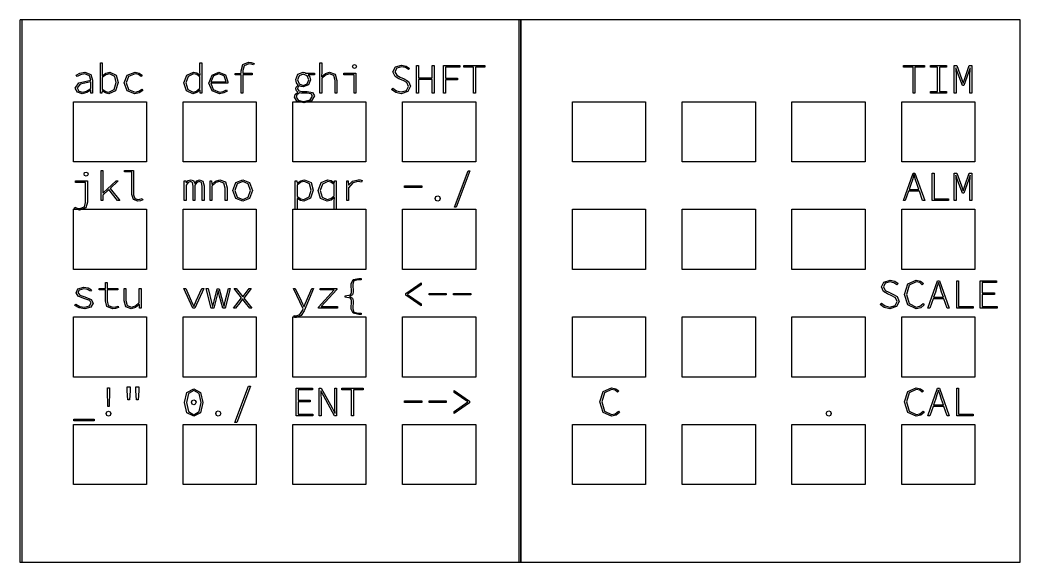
# Model space of a CAD drawing. Extents: x 0 to 58.2, y 0.1 to 16.7.
# Drawn here: x 0 to 30.64, y 0.06 to 16.67 of the extents above; entities that cross this region are included whole.
import ezdxf

# ---------------------------------------------------------------- set-up
doc = ezdxf.new("R2010")
doc.units = 0
doc.layers.add('keypadholes', color=7, linetype='CONTINUOUS')
doc.layers.add('keypadtext', color=7, linetype='CONTINUOUS')

msp = doc.modelspace()

# ---------------------------------------------------------------- linework, layer by layer
at = {"layer": 'keypadholes', "color": 7}
for p, q in [((15.345833, 16.668747), (0.052567, 16.668747)), ((0.052567, 16.668747), (0.052567, 0.057095)), ((15.345833, 0.057095), (15.345833, 16.668747)), ((30.6391, 16.668747), (15.345833, 16.668747)), ((15.345833, 16.668747), (15.345833, 0.057095)), ((30.6391, 0.057095), (30.6391, 16.668747)), ((1.634629, 12.318077), (1.634629, 14.163816)), ((1.634629, 14.163816), (3.875883, 14.163816)), ((3.875883, 14.163816), (3.875883, 12.318077)), ((4.996511, 12.318077), (4.996511, 14.163816)), ((4.996511, 14.163816), (7.237765, 14.163816)), ((7.237765, 14.163816), (7.237765, 12.318077)), ((8.358393, 12.318077), (8.358393, 14.163816)), ((8.358393, 14.163816), (10.599647, 14.163816)), ((10.599647, 14.163816), (10.599647, 12.318077)), ((11.720274, 12.318077), (11.720274, 14.163816)), ((11.720274, 14.163816), (13.961529, 14.163816)), ((13.961529, 14.163816), (13.961529, 12.318077)), ((16.927895, 12.318077), (16.927895, 14.163816)), ((16.927895, 14.163816), (19.16915, 14.163816)), ((19.16915, 14.163816), (19.16915, 12.318077)), ((20.289777, 12.318077), (20.289777, 14.163816)), ((20.289777, 14.163816), (22.531032, 14.163816)), ((22.531032, 14.163816), (22.531032, 12.318077)), ((23.651659, 12.318077), (23.651659, 14.163816)), ((23.651659, 14.163816), (25.892914, 14.163816)), ((25.892914, 14.163816), (25.892914, 12.318077)), ((27.013541, 12.318077), (27.013541, 14.163816)), ((27.013541, 14.163816), (29.254796, 14.163816)), ((29.254796, 14.163816), (29.254796, 12.318077)), ((3.875883, 12.318077), (1.634629, 12.318077)), ((7.237765, 12.318077), (4.996511, 12.318077)), ((10.599647, 12.318077), (8.358393, 12.318077)), ((13.961529, 12.318077), (11.720274, 12.318077)), ((19.16915, 12.318077), (16.927895, 12.318077)), ((22.531032, 12.318077), (20.289777, 12.318077)), ((25.892914, 12.318077), (23.651659, 12.318077)), ((29.254796, 12.318077), (27.013541, 12.318077)), ((1.634629, 9.022114), (1.634629, 10.867854)), ((1.634629, 10.867854), (3.875883, 10.867854)), ((3.875883, 10.867854), (3.875883, 9.022114)), ((4.996511, 9.022114), (4.996511, 10.867854)), ((4.996511, 10.867854), (7.237765, 10.867854)), ((7.237765, 10.867854), (7.237765, 9.022114)), ((8.358393, 9.022114), (8.358393, 10.867854)), ((8.358393, 10.867854), (10.599647, 10.867854)), ((10.599647, 10.867854), (10.599647, 9.022114)), ((11.720274, 9.022114), (11.720274, 10.867854)), ((11.720274, 10.867854), (13.961529, 10.867854)), ((13.961529, 10.867854), (13.961529, 9.022114)), ((16.927895, 9.022114), (16.927895, 10.867854)), ((16.927895, 10.867854), (19.16915, 10.867854)), ((19.16915, 10.867854), (19.16915, 9.022114)), ((20.289777, 9.022114), (20.289777, 10.867854)), ((20.289777, 10.867854), (22.531032, 10.867854)), ((22.531032, 10.867854), (22.531032, 9.022114)), ((23.651659, 9.022114), (23.651659, 10.867854)), ((23.651659, 10.867854), (25.892914, 10.867854)), ((25.892914, 10.867854), (25.892914, 9.022114)), ((27.013541, 9.022114), (27.013541, 10.867854)), ((27.013541, 10.867854), (29.254796, 10.867854)), ((29.254796, 10.867854), (29.254796, 9.022114)), ((3.875883, 9.022114), (1.634629, 9.022114)), ((7.237765, 9.022114), (4.996511, 9.022114)), ((10.599647, 9.022114), (8.358393, 9.022114)), ((13.961529, 9.022114), (11.720274, 9.022114)), ((19.16915, 9.022114), (16.927895, 9.022114)), ((22.531032, 9.022114), (20.289777, 9.022114)), ((25.892914, 9.022114), (23.651659, 9.022114)), ((29.254796, 9.022114), (27.013541, 9.022114)), ((1.634629, 5.726154), (1.634629, 7.571894)), ((1.634629, 7.571894), (3.875883, 7.571894)), ((3.875883, 7.571894), (3.875883, 5.726154)), ((4.996511, 5.726154), (4.996511, 7.571894)), ((4.996511, 7.571894), (7.237765, 7.571894)), ((7.237765, 7.571894), (7.237765, 5.726154)), ((8.358393, 5.726154), (8.358393, 7.571894)), ((8.358393, 7.571894), (10.599647, 7.571894)), ((10.599647, 7.571894), (10.599647, 5.726154)), ((11.720274, 5.726154), (11.720274, 7.571894)), ((11.720274, 7.571894), (13.961529, 7.571894)), ((13.961529, 7.571894), (13.961529, 5.726154)), ((16.927895, 5.726154), (16.927895, 7.571894)), ((16.927895, 7.571894), (19.16915, 7.571894)), ((19.16915, 7.571894), (19.16915, 5.726154)), ((20.289777, 5.726154), (20.289777, 7.571894)), ((20.289777, 7.571894), (22.531032, 7.571894)), ((22.531032, 7.571894), (22.531032, 5.726154)), ((23.651659, 5.726154), (23.651659, 7.571894)), ((23.651659, 7.571894), (25.892914, 7.571894)), ((25.892914, 7.571894), (25.892914, 5.726154)), ((27.013541, 5.726154), (27.013541, 7.571894)), ((27.013541, 7.571894), (29.254796, 7.571894)), ((29.254796, 7.571894), (29.254796, 5.726154)), ((3.875883, 5.726154), (1.634629, 5.726154)), ((7.237765, 5.726154), (4.996511, 5.726154)), ((10.599647, 5.726154), (8.358393, 5.726154)), ((13.961529, 5.726154), (11.720274, 5.726154)), ((19.16915, 5.726154), (16.927895, 5.726154)), ((22.531032, 5.726154), (20.289777, 5.726154)), ((25.892914, 5.726154), (23.651659, 5.726154)), ((29.254796, 5.726154), (27.013541, 5.726154)), ((1.634629, 2.430191), (1.634629, 4.275931)), ((1.634629, 4.275931), (3.875883, 4.275931)), ((3.875883, 4.275931), (3.875883, 2.430191)), ((4.996511, 2.430191), (4.996511, 4.275931)), ((4.996511, 4.275931), (7.237765, 4.275931)), ((7.237765, 4.275931), (7.237765, 2.430191)), ((8.358393, 2.430191), (8.358393, 4.275931)), ((8.358393, 4.275931), (10.599647, 4.275931)), ((10.599647, 4.275931), (10.599647, 2.430191)), ((11.720274, 2.430191), (11.720274, 4.275931)), ((11.720274, 4.275931), (13.961529, 4.275931)), ((13.961529, 4.275931), (13.961529, 2.430191)), ((16.927895, 2.430191), (16.927895, 4.275931)), ((16.927895, 4.275931), (19.16915, 4.275931)), ((19.16915, 4.275931), (19.16915, 2.430191)), ((20.289777, 2.430191), (20.289777, 4.275931)), ((20.289777, 4.275931), (22.531032, 4.275931)), ((22.531032, 4.275931), (22.531032, 2.430191)), ((23.651659, 2.430191), (23.651659, 4.275931)), ((23.651659, 4.275931), (25.892914, 4.275931)), ((25.892914, 4.275931), (25.892914, 2.430191)), ((27.013541, 2.430191), (27.013541, 4.275931)), ((27.013541, 4.275931), (29.254796, 4.275931)), ((29.254796, 4.275931), (29.254796, 2.430191)), ((3.875883, 2.430191), (1.634629, 2.430191)), ((7.237765, 2.430191), (4.996511, 2.430191)), ((10.599647, 2.430191), (8.358393, 2.430191)), ((13.961529, 2.430191), (11.720274, 2.430191)), ((19.16915, 2.430191), (16.927895, 2.430191)), ((22.531032, 2.430191), (20.289777, 2.430191)), ((25.892914, 2.430191), (23.651659, 2.430191)), ((29.254796, 2.430191), (27.013541, 2.430191)), ((0.052567, 0.057095), (15.345833, 0.057095)), ((15.345833, 0.057095), (30.6391, 0.057095))]:
    msp.add_line(p, q, dxfattribs=at)
at = {"layer": 'keypadtext', "color": 7}
for p, q in [((15.293267, 16.668747), (0, 16.668747)), ((0, 16.668747), (0, 0.057095)), ((15.293267, 0.057095), (15.293267, 16.668747)), ((30.6391, 16.668747), (15.345833, 16.668747)), ((15.345833, 16.668747), (15.345833, 0.057095)), ((30.6391, 0.057095), (30.6391, 16.668747)), ((2.461607, 14.427493), (2.461607, 15.355636)), ((2.461607, 15.355636), (2.519352, 15.355636)), ((2.519352, 15.355636), (2.519352, 15.09275)), ((5.514567, 15.105142), (5.514567, 15.355636)), ((5.514567, 15.355636), (5.572313, 15.355636)), ((5.572313, 15.355636), (5.572313, 14.427493)), ((6.830237, 15.304535), (7.002813, 15.372511)), ((7.006505, 15.323731), (6.868312, 15.266566)), ((7.002813, 15.372511), (7.086425, 15.364891)), ((7.08218, 15.316902), (7.006505, 15.323732)), ((7.086425, 15.364891), (7.175785, 15.335333)), ((7.175785, 15.335333), (7.157855, 15.289716)), ((9.185373, 14.427493), (9.185373, 15.355636)), ((9.185373, 15.355636), (9.243118, 15.355636)), ((9.243118, 15.355636), (9.243118, 15.09275)), ((1.723409, 14.976995), (1.833396, 15.036033)), ((1.833396, 15.036033), (1.988665, 15.068755)), ((1.982337, 15.018657), (1.850237, 14.989942)), ((2.126273, 14.958169), (1.982337, 15.018657)), ((1.988665, 15.068755), (2.167341, 14.998802)), ((2.519352, 15.09275), (2.515397, 14.959593)), ((2.515397, 14.959593), (2.62723, 15.038696)), ((2.62723, 15.038696), (2.748754, 15.068755)), ((2.739789, 15.018657), (2.634315, 14.990496)), ((2.901502, 14.941689), (2.739789, 15.018657)), ((2.748754, 15.068755), (2.944877, 14.981979)), ((3.288263, 14.982533), (3.525441, 15.068755)), ((3.526759, 15.018657), (3.326839, 14.940766)), ((3.525441, 15.068755), (3.655592, 15.040014)), ((3.62896, 14.995427), (3.526759, 15.018657)), ((3.655592, 15.040014), (3.747193, 14.974095)), ((5.111221, 14.979659), (5.313382, 15.068755)), ((5.317073, 15.018657), (5.151959, 14.937892)), ((5.313382, 15.068755), (5.421173, 15.045684)), ((5.414027, 14.997141), (5.317073, 15.018657)), ((5.421173, 15.045684), (5.518522, 14.980687)), ((5.518522, 14.980687), (5.514568, 15.105142)), ((5.88274, 14.980397), (6.095342, 15.068755)), ((6.096397, 15.019975), (5.932654, 14.955032)), ((6.095342, 15.068755), (6.296001, 14.991287)), ((6.255605, 14.958512), (6.096397, 15.019975)), ((6.587522, 15.029731), (6.77315, 15.035005)), ((6.587522, 14.986225), (6.587522, 15.029731)), ((6.77315, 15.11358), (6.830237, 15.304535)), ((6.77315, 15.035005), (6.77315, 15.11358)), ((6.868312, 15.266566), (6.827204, 15.118854)), ((6.827204, 15.118854), (6.827204, 15.035005)), ((6.827204, 15.035005), (7.11303, 15.035005)), ((7.157855, 15.289716), (7.08218, 15.316902)), ((7.11303, 15.035005), (7.11303, 14.986225)), ((8.515897, 15.004972), (8.6779, 15.068755)), ((8.6779, 15.068755), (8.723437, 15.06256)), ((8.723437, 15.062559), (8.762277, 15.035005)), ((8.762277, 15.035005), (9.018835, 15.035005)), ((9.018835, 15.035005), (9.018835, 14.987542)), ((9.243118, 15.09275), (9.239163, 14.929798)), ((9.239163, 14.929798), (9.355366, 15.029626)), ((9.355366, 15.029626), (9.487811, 15.068755)), ((9.478846, 15.017338), (9.361483, 14.982586)), ((9.611001, 14.965974), (9.478846, 15.017338)), ((9.487811, 15.068755), (9.654929, 15.006818)), ((9.9262, 14.986225), (9.9262, 15.035005)), ((9.9262, 15.035005), (10.291656, 15.035005)), ((10.189086, 15.243309), (10.2067, 15.288108)), ((10.2067, 15.198642), (10.189086, 15.243309)), ((10.2067, 15.288108), (10.249204, 15.30501)), ((10.249204, 15.181872), (10.2067, 15.198642)), ((10.249204, 15.30501), (10.292342, 15.288108)), ((10.292342, 15.198642), (10.249204, 15.181872)), ((10.291656, 15.035005), (10.291656, 14.427493)), ((10.292342, 15.288108), (10.309586, 15.243309)), ((10.309586, 15.243309), (10.292342, 15.198642)), ((11.42821, 15.07983), (11.501749, 15.229757)), ((11.49057, 14.939395), (11.42821, 15.07983)), ((11.541855, 15.192973), (11.487273, 15.082466)), ((11.487273, 15.082466), (11.541775, 14.97486)), ((11.501749, 15.229757), (11.685822, 15.288134)), ((11.685822, 15.234081), (11.541855, 15.192973)), ((11.685822, 15.288134), (11.829922, 15.258049)), ((11.806929, 15.210218), (11.685822, 15.234081)), ((11.899928, 15.146804), (11.806929, 15.210218)), ((11.829922, 15.258049), (11.93447, 15.186619)), ((11.93447, 15.186619), (11.899928, 15.146804)), ((12.151133, 14.427493), (12.151133, 15.271259)), ((12.151133, 15.271259), (12.210196, 15.271259)), ((12.210196, 15.271259), (12.210196, 14.900529)), ((12.633135, 14.900529), (12.633135, 15.271259)), ((12.633135, 15.271259), (12.692198, 15.271259)), ((12.692198, 15.271259), (12.692198, 14.427493)), ((12.980555, 14.427493), (12.980555, 15.271259)), ((12.980555, 15.271259), (13.473895, 15.271259)), ((13.473895, 15.219842), (13.038037, 15.219842)), ((13.038037, 15.219842), (13.038037, 14.883654)), ((13.473895, 15.271259), (13.473895, 15.219842)), ((13.600882, 15.219842), (13.600882, 15.271259)), ((13.600882, 15.271259), (14.246891, 15.271259)), ((13.894354, 15.219842), (13.600882, 15.219842)), ((13.894354, 14.427493), (13.894354, 15.219842)), ((14.246891, 15.219842), (13.953418, 15.219842)), ((13.953418, 15.219842), (13.953418, 14.427493)), ((14.246891, 15.271259), (14.246891, 15.219842)), ((27.068939, 15.219842), (27.068939, 15.271259)), ((27.068939, 15.271259), (27.714949, 15.271259)), ((27.362412, 15.219842), (27.068939, 15.219842)), ((27.362412, 14.427493), (27.362412, 15.219842)), ((27.714949, 15.219842), (27.421476, 15.219842)), ((27.421476, 15.219842), (27.421476, 14.427493)), ((27.714949, 15.271259), (27.714949, 15.219842)), ((27.895725, 15.219842), (27.895725, 15.271259)), ((27.895725, 15.271259), (28.390383, 15.271259)), ((28.113522, 15.219842), (27.895725, 15.219842)), ((28.113522, 14.478646), (28.113522, 15.219842)), ((28.390383, 15.219842), (28.172586, 15.219842)), ((28.172586, 15.219842), (28.172586, 14.478646)), ((28.390383, 15.271259), (28.390383, 15.219842)), ((28.626269, 14.427493), (28.626269, 15.271259)), ((28.626269, 15.271259), (28.701944, 15.271259)), ((28.675049, 15.206922), (28.672412, 15.206922)), ((28.672412, 15.206922), (28.67724, 15.112394)), ((28.726202, 15.05689), (28.675049, 15.206922)), ((28.677237, 15.112394), (28.680056, 15.018657)), ((28.680059, 15.018657), (28.680059, 14.427493)), ((28.701944, 15.271259), (28.842747, 14.879963)), ((28.873598, 14.660583), (28.726202, 15.05689)), ((29.060808, 15.05689), (28.914731, 14.660583)), ((28.946636, 14.879963), (29.086385, 15.271259)), ((29.109588, 15.206922), (29.060808, 15.05689)), ((29.086385, 15.271259), (29.16206, 15.271259)), ((29.106952, 15.018657), (29.109143, 15.112394)), ((29.106952, 14.427493), (29.106952, 15.018657)), ((29.109141, 15.112394), (29.113278, 15.206922)), ((29.11328, 15.206922), (29.10959, 15.206922)), ((29.16206, 15.271259), (29.16206, 14.427493)), ((1.693877, 14.582271), (1.804753, 14.742244)), ((1.748985, 14.933753), (1.723409, 14.976995)), ((1.850237, 14.989942), (1.748985, 14.933753)), ((1.841338, 14.706964), (1.75162, 14.584908)), ((1.804753, 14.742244), (2.165595, 14.820371)), ((2.165595, 14.775019), (1.841338, 14.706964)), ((2.165595, 14.820371), (2.126273, 14.958169)), ((2.165595, 14.573306), (2.165595, 14.775019)), ((2.167341, 14.998802), (2.222022, 14.828018)), ((2.222022, 14.828018), (2.222022, 14.427493)), ((2.634315, 14.990496), (2.519352, 14.903429)), ((2.519352, 14.903429), (2.519352, 14.55353)), ((2.885444, 14.540663), (2.949939, 14.748651)), ((2.949939, 14.748651), (2.901502, 14.941689)), ((3.010321, 14.748651), (2.924073, 14.499529)), ((2.944877, 14.981979), (3.010321, 14.748651)), ((3.189516, 14.738104), (3.288263, 14.982533)), ((3.284572, 14.496233), (3.189516, 14.738104)), ((3.326839, 14.940766), (3.249898, 14.738104)), ((3.249898, 14.738104), (3.325679, 14.537367)), ((3.71397, 14.934807), (3.62896, 14.995427)), ((3.747193, 14.974095), (3.71397, 14.934807)), ((5.023601, 14.738104), (5.111221, 14.979659)), ((5.098907, 14.494862), (5.023601, 14.738104)), ((5.151959, 14.937892), (5.083983, 14.738104)), ((5.083983, 14.738104), (5.142124, 14.536892)), ((5.514567, 14.925578), (5.414027, 14.997141)), ((5.514567, 14.575679), (5.514567, 14.925578)), ((5.787631, 14.737577), (5.88274, 14.980397)), ((5.883451, 14.497156), (5.787631, 14.737577)), ((5.932654, 14.955032), (5.846431, 14.777392)), ((5.846431, 14.777392), (6.315776, 14.777392)), ((6.368248, 14.731248), (5.846431, 14.731248)), ((5.846431, 14.731248), (5.92266, 14.535864)), ((6.315776, 14.777392), (6.255605, 14.958512)), ((6.296001, 14.991287), (6.370885, 14.777392)), ((6.370542, 14.754215), (6.368248, 14.731248)), ((6.370885, 14.777392), (6.370543, 14.754215)), ((6.77315, 14.986225), (6.587522, 14.986225)), ((6.77315, 14.427493), (6.77315, 14.986225)), ((7.11303, 14.986225), (6.827204, 14.986225)), ((6.827204, 14.986225), (6.827204, 14.427493)), ((8.448238, 14.841729), (8.515897, 15.004972)), ((8.469939, 14.742059), (8.448238, 14.841729)), ((8.52154, 14.675613), (8.469939, 14.742059)), ((8.556346, 14.955506), (8.505983, 14.832501)), ((8.505983, 14.832501), (8.556346, 14.71055)), ((8.6779, 15.004154), (8.556346, 14.955506)), ((8.556346, 14.71055), (8.6779, 14.663747)), ((8.798717, 14.955506), (8.6779, 15.004154)), ((8.6779, 14.663747), (8.798717, 14.71055)), ((8.849554, 14.832501), (8.798717, 14.955506)), ((8.798717, 14.71055), (8.849554, 14.832501)), ((9.018835, 14.987542), (8.831624, 14.987542)), ((8.831624, 14.987542), (8.882567, 14.920331)), ((8.904662, 14.831182), (8.838348, 14.67825)), ((8.882567, 14.920331), (8.904662, 14.831182)), ((9.361483, 14.982586), (9.243118, 14.876271)), ((9.243118, 14.876271), (9.243118, 14.427493)), ((9.651818, 14.809824), (9.611001, 14.965974)), ((9.651818, 14.427493), (9.651818, 14.809824)), ((9.654929, 15.006818), (9.709563, 14.817735)), ((9.709563, 14.817735), (9.709563, 14.427493)), ((10.235229, 14.986225), (9.9262, 14.986225)), ((10.235229, 14.427493), (10.235229, 14.986225)), ((11.611465, 14.869152), (11.49057, 14.939395)), ((11.541775, 14.97486), (11.646271, 14.919251)), ((11.739612, 14.811407), (11.611465, 14.869152)), ((11.646271, 14.919251), (11.773099, 14.862824)), ((11.856131, 14.748177), (11.739612, 14.811407)), ((11.773099, 14.862824), (11.90652, 14.783088)), ((11.905201, 14.633952), (11.856131, 14.748177)), ((11.90652, 14.783088), (11.964002, 14.637907)), ((12.210196, 14.900529), (12.633135, 14.900529)), ((12.633135, 14.849376), (12.210196, 14.849376)), ((12.210196, 14.849376), (12.210196, 14.427493)), ((12.633135, 14.427493), (12.633135, 14.849376)), ((13.038037, 14.883654), (13.404812, 14.883654)), ((13.404812, 14.832501), (13.038037, 14.832501)), ((13.038037, 14.832501), (13.038037, 14.427493)), ((13.404812, 14.883654), (13.404812, 14.832501)), ((28.842747, 14.879963), (28.892846, 14.731248)), ((28.892846, 14.731248), (28.897855, 14.731248)), ((28.897856, 14.731248), (28.946636, 14.879963)), ((1.759598, 14.451751), (1.693877, 14.582271)), ((1.75162, 14.584908), (1.803567, 14.488112)), ((1.90798, 14.410618), (1.759598, 14.451751)), ((1.803567, 14.488112), (1.918002, 14.459134)), ((2.043908, 14.443419), (1.90798, 14.410618)), ((1.918002, 14.459134), (2.038434, 14.488139)), ((2.038434, 14.488139), (2.165595, 14.573306)), ((2.165595, 14.519516), (2.043908, 14.443419)), ((2.167968, 14.519516), (2.165595, 14.519516)), ((2.17456, 14.427493), (2.167968, 14.519516)), ((2.222022, 14.427493), (2.17456, 14.427493)), ((2.509069, 14.427493), (2.461607, 14.427493)), ((2.515397, 14.495785), (2.509069, 14.427493)), ((2.518036, 14.495785), (2.515397, 14.495785)), ((2.620667, 14.433715), (2.518036, 14.495785)), ((2.519352, 14.55353), (2.628216, 14.481863)), ((2.724495, 14.410618), (2.620667, 14.433715)), ((2.628216, 14.481863), (2.721859, 14.460453)), ((2.721859, 14.460453), (2.885444, 14.540663)), ((2.924073, 14.499529), (2.724495, 14.410618)), ((3.522804, 14.410618), (3.284572, 14.496233)), ((3.325679, 14.537367), (3.525441, 14.460453)), ((3.655196, 14.437908), (3.522804, 14.410618)), ((3.525441, 14.460453), (3.639903, 14.486002)), ((3.639903, 14.486002), (3.733218, 14.550894)), ((3.762486, 14.510287), (3.655196, 14.437908)), ((3.733218, 14.550894), (3.762486, 14.510287)), ((5.295452, 14.410618), (5.098907, 14.494862)), ((5.142124, 14.536892), (5.303098, 14.460453)), ((5.41706, 14.44276), (5.295452, 14.410618)), ((5.303098, 14.460453), (5.410204, 14.490564)), ((5.410204, 14.490564), (5.514567, 14.575679)), ((5.514567, 14.518197), (5.41706, 14.44276)), ((5.517204, 14.518197), (5.514567, 14.518197)), ((5.523532, 14.427493), (5.517204, 14.518197)), ((5.572313, 14.427493), (5.523532, 14.427493)), ((6.111954, 14.410618), (5.883451, 14.497156)), ((5.92266, 14.535864), (6.116964, 14.459134)), ((6.2478, 14.433056), (6.111954, 14.410618)), ((6.116964, 14.459134), (6.228631, 14.477908)), ((6.228631, 14.477908), (6.322105, 14.527163)), ((6.345308, 14.482601), (6.2478, 14.433056)), ((6.322105, 14.527163), (6.345308, 14.482601)), ((6.827204, 14.427493), (6.77315, 14.427493)), ((8.434289, 14.385067), (8.511257, 14.454652)), ((8.447183, 14.555376), (8.466063, 14.614624)), ((8.467644, 14.494467), (8.447183, 14.555376)), ((8.466063, 14.614624), (8.52154, 14.670339)), ((8.511257, 14.459661), (8.467644, 14.494467)), ((8.561092, 14.438831), (8.483227, 14.375126)), ((8.517585, 14.609061), (8.500973, 14.56355)), ((8.500973, 14.56355), (8.539892, 14.501164)), ((8.511257, 14.454652), (8.511257, 14.459661)), ((8.561092, 14.646872), (8.517585, 14.609061)), ((8.52154, 14.670339), (8.52154, 14.675613)), ((8.539892, 14.501164), (8.643095, 14.481283)), ((8.619496, 14.625541), (8.561092, 14.646872)), ((8.606892, 14.429787), (8.561092, 14.438831)), ((8.654697, 14.427493), (8.606892, 14.429788)), ((8.6779, 14.618658), (8.619496, 14.625544)), ((8.643095, 14.481283), (8.795764, 14.481283)), ((8.800774, 14.427493), (8.654697, 14.427493)), ((8.838348, 14.67825), (8.6779, 14.618658)), ((8.795764, 14.481283), (8.966574, 14.448851)), ((8.921354, 14.40748), (8.800774, 14.427493)), ((8.961089, 14.334678), (8.921354, 14.40748)), ((8.966574, 14.448851), (9.020153, 14.34127)), ((9.243118, 14.427493), (9.185373, 14.427493)), ((9.709563, 14.427493), (9.651818, 14.427493)), ((10.291656, 14.427493), (10.235229, 14.427493)), ((11.383385, 14.537446), (11.421882, 14.57858)), ((11.510134, 14.446135), (11.383385, 14.537446)), ((11.421882, 14.57858), (11.537082, 14.495495)), ((11.682131, 14.410618), (11.510134, 14.446135)), ((11.537082, 14.495495), (11.682131, 14.464407)), ((11.682131, 14.464407), (11.845083, 14.511606)), ((11.886955, 14.475508), (11.682131, 14.410618)), ((11.845083, 14.511606), (11.905201, 14.633952)), ((11.964002, 14.637907), (11.886955, 14.475508)), ((12.210196, 14.427493), (12.151133, 14.427493)), ((12.692198, 14.427493), (12.633135, 14.427493)), ((13.038037, 14.427493), (12.980555, 14.427493)), ((13.953418, 14.427493), (13.894354, 14.427493)), ((27.421476, 14.427493), (27.362412, 14.427493)), ((27.895725, 14.427493), (27.895725, 14.478646)), ((27.895725, 14.478646), (28.113522, 14.478646)), ((28.390383, 14.427493), (27.895725, 14.427493)), ((28.172586, 14.478646), (28.390383, 14.478646)), ((28.390383, 14.478646), (28.390383, 14.427493)), ((28.680059, 14.427493), (28.626269, 14.427493)), ((28.914731, 14.660583), (28.873598, 14.660583)), ((29.16206, 14.427493), (29.106952, 14.427493)), ((8.407368, 14.308574), (8.434289, 14.385067)), ((8.47885, 14.177237), (8.407368, 14.308574)), ((8.483227, 14.375126), (8.461158, 14.307256)), ((8.461158, 14.307256), (8.518191, 14.212437)), ((8.694512, 14.127955), (8.47885, 14.177237)), ((8.518191, 14.212437), (8.690557, 14.174363)), ((8.690557, 14.174363), (8.889291, 14.225147)), ((8.931769, 14.193981), (8.694512, 14.127955)), ((8.889291, 14.225147), (8.961089, 14.334678)), ((9.020153, 14.34127), (8.931769, 14.193981)), ((1.963089, 11.947347), (1.980692, 11.992145)), ((1.980692, 11.992145), (2.023212, 12.009047)), ((2.023212, 12.009047), (2.066355, 11.992145)), ((2.066355, 11.992145), (2.083589, 11.947347)), ((2.484544, 11.13153), (2.484544, 12.059673)), ((2.484544, 12.059673), (2.542292, 12.059673)), ((2.542292, 12.059673), (2.542292, 11.373058)), ((3.197427, 12.010893), (3.197427, 12.059673)), ((3.197427, 12.059673), (3.481934, 12.059673)), ((3.425507, 12.010893), (3.197427, 12.010893)), ((3.425507, 11.317159), (3.425507, 12.010893)), ((3.481934, 12.059673), (3.481934, 11.309512)), ((13.309967, 10.927444), (13.72895, 12.042798)), ((13.786695, 12.042798), (13.367449, 10.927444)), ((13.72895, 12.042798), (13.786695, 12.042798)), ((27.064984, 11.13153), (27.362412, 11.975297)), ((27.362412, 11.975297), (27.421476, 11.975297)), ((27.421476, 11.975297), (27.718903, 11.13153)), ((27.950834, 11.13153), (27.950834, 11.975297)), ((27.950834, 11.975297), (28.007261, 11.975297)), ((28.007261, 11.975297), (28.007261, 11.182683)), ((28.626269, 11.13153), (28.626269, 11.975297)), ((28.626269, 11.975297), (28.701944, 11.975297)), ((28.701944, 11.975297), (28.842747, 11.584)), ((28.946636, 11.584), (29.086385, 11.975297)), ((29.086385, 11.975297), (29.16206, 11.975297)), ((29.16206, 11.975297), (29.16206, 11.13153)), ((1.700205, 11.690262), (1.700205, 11.739042)), ((1.700205, 11.739042), (2.065662, 11.739042)), ((2.009235, 11.690262), (1.700205, 11.690262)), ((1.980692, 11.90268), (1.963089, 11.947347)), ((2.023212, 11.88591), (1.980692, 11.90268)), ((2.009235, 11.079586), (2.009235, 11.690262)), ((2.066355, 11.90268), (2.023212, 11.88591)), ((2.065662, 11.739042), (2.065662, 11.087232)), ((2.083589, 11.947347), (2.066355, 11.90268)), ((2.547568, 11.373058), (2.942293, 11.739042)), ((3.012694, 11.739042), (2.760356, 11.503579)), ((2.942293, 11.739042), (3.012694, 11.739042)), ((5.033884, 11.13153), (5.033884, 11.739042)), ((5.033884, 11.739042), (5.080028, 11.739042)), ((5.080028, 11.739042), (5.086356, 11.673123)), ((5.086356, 11.673123), (5.088993, 11.673123)), ((5.088993, 11.673123), (5.14745, 11.745897)), ((5.148795, 11.691949), (5.088993, 11.603776)), ((5.14745, 11.745897), (5.23006, 11.772792)), ((5.221095, 11.721376), (5.148795, 11.691949)), ((5.287304, 11.685489), (5.221095, 11.721376)), ((5.23006, 11.772792), (5.310798, 11.745475)), ((5.309427, 11.57899), (5.287304, 11.685489)), ((5.310798, 11.745475), (5.353197, 11.662576)), ((5.353197, 11.662576), (5.420118, 11.744078)), ((5.42141, 11.691949), (5.360844, 11.603776)), ((5.420118, 11.744078), (5.504284, 11.772792)), ((5.492682, 11.721376), (5.42141, 11.691949)), ((5.560263, 11.685489), (5.492682, 11.721376)), ((5.504284, 11.772792), (5.602715, 11.726148)), ((5.582596, 11.57899), (5.560263, 11.685489)), ((5.602715, 11.726148), (5.637705, 11.585582)), ((5.823491, 11.13153), (5.823491, 11.739042)), ((5.823491, 11.739042), (5.872272, 11.739042)), ((5.872272, 11.739042), (5.8786, 11.63779)), ((5.999601, 11.686623), (5.881237, 11.580309)), ((5.88361, 11.63779), (5.994275, 11.734164)), ((5.994275, 11.734164), (6.125929, 11.772792)), ((6.116964, 11.721376), (5.999601, 11.686623)), ((6.249119, 11.670011), (6.116964, 11.721376)), ((6.125929, 11.772792), (6.293047, 11.710855)), ((6.289936, 11.513862), (6.249119, 11.670011)), ((6.293047, 11.710855), (6.347681, 11.521772)), ((6.525821, 11.442142), (6.614575, 11.68657)), ((6.653467, 11.644804), (6.586203, 11.442142)), ((6.614575, 11.68657), (6.824567, 11.772792)), ((6.824567, 11.722694), (6.653467, 11.644804)), ((6.824567, 11.772792), (7.034454, 11.68657)), ((6.995667, 11.644804), (6.824567, 11.722694)), ((7.062932, 11.442142), (6.995667, 11.644804)), ((7.034454, 11.68657), (7.123313, 11.442142)), ((8.434263, 10.861525), (8.434263, 11.739042)), ((8.434263, 11.739042), (8.483043, 11.739042)), ((8.483043, 11.739042), (8.489371, 11.667585)), ((8.489372, 11.667585), (8.492009, 11.667585)), ((8.492008, 11.667585), (8.599879, 11.742734)), ((8.606972, 11.694533), (8.492008, 11.607467)), ((8.599879, 11.742734), (8.721407, 11.772792)), ((8.712442, 11.722694), (8.606972, 11.694533)), ((8.874155, 11.645727), (8.712442, 11.722694)), ((8.721407, 11.772792), (8.91753, 11.686016)), ((8.922593, 11.452689), (8.874155, 11.645727)), ((8.91753, 11.686016), (8.982975, 11.452689)), ((9.136593, 11.442142), (9.224239, 11.683696)), ((9.224239, 11.683696), (9.426374, 11.772792)), ((9.430065, 11.722694), (9.264977, 11.641929)), ((9.426374, 11.772792), (9.533849, 11.749879)), ((9.527019, 11.701178), (9.430065, 11.722694)), ((9.62756, 11.629616), (9.527019, 11.701178)), ((9.533849, 11.749879), (9.628878, 11.686043)), ((9.628878, 11.686043), (9.631515, 11.686043)), ((9.631515, 11.686043), (9.637842, 11.739042)), ((9.637843, 11.739042), (9.685305, 11.739042)), ((9.685305, 11.739042), (9.685305, 10.861525)), ((10.010841, 11.13153), (10.010841, 11.739042)), ((10.010841, 11.739042), (10.059621, 11.739042)), ((10.059621, 11.739042), (10.065948, 11.60404)), ((10.068585, 11.60404), (10.192198, 11.725595)), ((10.202138, 11.674309), (10.068585, 11.52309)), ((10.192198, 11.725595), (10.358103, 11.772792)), ((10.349138, 11.718739), (10.202138, 11.674309)), ((10.409019, 11.713597), (10.349138, 11.718739)), ((10.358103, 11.772792), (10.420674, 11.767574)), ((10.465947, 11.69659), (10.409019, 11.713597)), ((10.420674, 11.767572), (10.48124, 11.746952)), ((10.48124, 11.746952), (10.465947, 11.69659)), ((27.343981, 11.772054), (27.295702, 11.62698)), ((27.389307, 11.919924), (27.343981, 11.772054)), ((27.394581, 11.919924), (27.389306, 11.919924)), ((27.439274, 11.772054), (27.394581, 11.919924)), ((27.487922, 11.62698), (27.439274, 11.772054)), ((28.675049, 11.91096), (28.672412, 11.91096)), ((28.672412, 11.91096), (28.67724, 11.816431)), ((28.726202, 11.760928), (28.675049, 11.91096)), ((28.677237, 11.816431), (28.680056, 11.722694)), ((28.680059, 11.722694), (28.680059, 11.13153)), ((28.873598, 11.36462), (28.726202, 11.760928)), ((29.060808, 11.760928), (28.914731, 11.36462)), ((29.109588, 11.91096), (29.060808, 11.760928)), ((29.106952, 11.722694), (29.109143, 11.816431)), ((29.106952, 11.13153), (29.106952, 11.722694)), ((29.109141, 11.816431), (29.113278, 11.91096)), ((29.11328, 11.91096), (29.10959, 11.91096)), ((2.72054, 11.469301), (2.542292, 11.303447)), ((2.542292, 11.373058), (2.547568, 11.373058)), ((2.988436, 11.13153), (2.72054, 11.469301)), ((2.760356, 11.503579), (3.053828, 11.13153)), ((5.088993, 11.603776), (5.088993, 11.13153)), ((5.309427, 11.13153), (5.309427, 11.57899)), ((5.360844, 11.603776), (5.360844, 11.13153)), ((5.582596, 11.13153), (5.582596, 11.57899)), ((5.637705, 11.585582), (5.637705, 11.13153)), ((5.8786, 11.63779), (5.88361, 11.63779)), ((5.881237, 11.580309), (5.881237, 11.13153)), ((6.289936, 11.13153), (6.289936, 11.513862)), ((6.347681, 11.521772), (6.347681, 11.13153)), ((6.614575, 11.20027), (6.525821, 11.442142)), ((6.586203, 11.442142), (6.653467, 11.241404)), ((6.995667, 11.241404), (7.062932, 11.442142)), ((7.123313, 11.442142), (7.034454, 11.20027)), ((8.492008, 11.607467), (8.492008, 11.254667)), ((8.857755, 11.244701), (8.922593, 11.452689)), ((8.982975, 11.452689), (8.896383, 11.203567)), ((9.211899, 11.198899), (9.136593, 11.442142)), ((9.264977, 11.641929), (9.196975, 11.442142)), ((9.196975, 11.442142), (9.255116, 11.24093)), ((9.62756, 11.279717), (9.62756, 11.629616)), ((10.065949, 11.60404), (10.068586, 11.60404)), ((10.068585, 11.52309), (10.068585, 11.13153)), ((11.783225, 11.536538), (11.783225, 11.585055)), ((11.783225, 11.585055), (12.308733, 11.585055)), ((12.308733, 11.536538), (11.783225, 11.536538)), ((12.308733, 11.585055), (12.308733, 11.536538)), ((27.223981, 11.418938), (27.124048, 11.13153)), ((27.558588, 11.418938), (27.223981, 11.418938)), ((27.295702, 11.62698), (27.241911, 11.469037)), ((27.241911, 11.469037), (27.541976, 11.469037)), ((27.541976, 11.469037), (27.487922, 11.62698)), ((27.655884, 11.13153), (27.558588, 11.418938)), ((28.842747, 11.584), (28.892846, 11.435286)), ((28.914731, 11.36462), (28.873598, 11.36462)), ((28.892846, 11.435286), (28.897855, 11.435286)), ((28.897856, 11.435286), (28.946636, 11.584)), ((1.972681, 10.944847), (2.009235, 11.079586)), ((2.065662, 11.087232), (2.013881, 10.910173)), ((2.542292, 11.13153), (2.484544, 11.13153)), ((2.542292, 11.303447), (2.542292, 11.13153)), ((3.053828, 11.13153), (2.988436, 11.13153)), ((3.472784, 11.163013), (3.425507, 11.317159)), ((3.607444, 11.114655), (3.472784, 11.163013)), ((3.481934, 11.309512), (3.515896, 11.200113)), ((3.515896, 11.200113), (3.615091, 11.16449)), ((3.688288, 11.126151), (3.607444, 11.114655)), ((3.615091, 11.16449), (3.675447, 11.172558)), ((3.675447, 11.172558), (3.743502, 11.19824)), ((3.761432, 11.152888), (3.688288, 11.126151)), ((3.743502, 11.19824), (3.761432, 11.152888)), ((5.088993, 11.13153), (5.033884, 11.13153)), ((5.360844, 11.13153), (5.309427, 11.13153)), ((5.637705, 11.13153), (5.582596, 11.13153)), ((5.881237, 11.13153), (5.823491, 11.13153)), ((6.347681, 11.13153), (6.289936, 11.13153)), ((6.824567, 11.114655), (6.614575, 11.20027)), ((6.653467, 11.241404), (6.824567, 11.16449)), ((6.824567, 11.16449), (6.995667, 11.241404)), ((7.034454, 11.20027), (6.824567, 11.114655)), ((8.593972, 11.137595), (8.490689, 11.20246)), ((8.490689, 11.20246), (8.492008, 11.077476)), ((8.492008, 11.254667), (8.600538, 11.185241)), ((8.492008, 11.077476), (8.492008, 10.861525)), ((8.694512, 11.114655), (8.593972, 11.137595)), ((8.600538, 11.185241), (8.691875, 11.16449)), ((8.691875, 11.16449), (8.857755, 11.244701)), ((8.896383, 11.203567), (8.694512, 11.114655)), ((9.408444, 11.114655), (9.211899, 11.198899)), ((9.255116, 11.24093), (9.41609, 11.16449)), ((9.529577, 11.146454), (9.408444, 11.114655)), ((9.41609, 11.16449), (9.523196, 11.194602)), ((9.523196, 11.194602), (9.62756, 11.279717)), ((9.631515, 11.223554), (9.529577, 11.146454)), ((9.62756, 11.100944), (9.631515, 11.223554)), ((9.62756, 10.861525), (9.62756, 11.100944)), ((10.068585, 11.13153), (10.010841, 11.13153)), ((12.720227, 11.197713), (12.7438, 11.259651)), ((12.7438, 11.136514), (12.720227, 11.197713)), ((12.7438, 11.259651), (12.797221, 11.281035)), ((12.797221, 11.114655), (12.7438, 11.136514)), ((12.797221, 11.281035), (12.850642, 11.259651)), ((12.850642, 11.136514), (12.797221, 11.114655)), ((12.850642, 11.259651), (12.874215, 11.197713)), ((12.874215, 11.197713), (12.850642, 11.136514)), ((27.124048, 11.13153), (27.064984, 11.13153)), ((27.718903, 11.13153), (27.655884, 11.13153)), ((28.449447, 11.13153), (27.950834, 11.13153)), ((28.007261, 11.182683), (28.449447, 11.182683)), ((28.449447, 11.182683), (28.449447, 11.13153)), ((28.680059, 11.13153), (28.626269, 11.13153)), ((29.16206, 11.13153), (29.106952, 11.13153)), ((1.656701, 10.885519), (1.679638, 10.929817)), ((1.736326, 10.856489), (1.656701, 10.885519)), ((1.679638, 10.929817), (1.749745, 10.903872)), ((1.824661, 10.84465), (1.736326, 10.856489)), ((1.749745, 10.903872), (1.82835, 10.893166)), ((2.013881, 10.910173), (1.824661, 10.84465)), ((1.82835, 10.893166), (1.972681, 10.944847)), ((8.492008, 10.861525), (8.434263, 10.861525)), ((9.685305, 10.861525), (9.62756, 10.861525)), ((13.367449, 10.927444), (13.309967, 10.927444)), ((2.616649, 8.443079), (2.624298, 8.621061)), ((2.624298, 8.621061), (2.67176, 8.621061)), ((2.67176, 8.621061), (2.67176, 8.443079)), ((10.146634, 8.582036), (10.205513, 8.712689)), ((10.158236, 8.317042), (10.146634, 8.582036)), ((10.232804, 8.676882), (10.19937, 8.577027)), ((10.205513, 8.712689), (10.382625, 8.746835)), ((10.374978, 8.708338), (10.232804, 8.676882)), ((10.449072, 8.708338), (10.374978, 8.708338)), ((10.382625, 8.746835), (10.449072, 8.746835)), ((10.449072, 8.746835), (10.449072, 8.708338)), ((11.819085, 8.286192), (12.287111, 8.611833)), ((12.287111, 8.611833), (12.287111, 8.550132)), ((26.398488, 8.487902), (26.472028, 8.637831)), ((26.512133, 8.601047), (26.457551, 8.490539)), ((26.472028, 8.637831), (26.656101, 8.69621)), ((26.656101, 8.642155), (26.512133, 8.601047)), ((26.656101, 8.69621), (26.8002, 8.666124)), ((26.777207, 8.618293), (26.656101, 8.642155)), ((26.870206, 8.554876), (26.777207, 8.618293)), ((26.8002, 8.666124), (26.904748, 8.594691)), ((26.904748, 8.594691), (26.870206, 8.554876)), ((27.199882, 8.578401), (27.462346, 8.69621)), ((27.462346, 8.642155), (27.24207, 8.538928)), ((27.462346, 8.69621), (27.59131, 8.665227)), ((27.566024, 8.618451), (27.462346, 8.642155)), ((27.645601, 8.556195), (27.566024, 8.618451)), ((27.59131, 8.665227), (27.681725, 8.594691)), ((27.681725, 8.594691), (27.645601, 8.556195)), ((27.816095, 7.835569), (28.113522, 8.679334)), ((28.140417, 8.623961), (28.095091, 8.476091)), ((28.113522, 8.679334), (28.172586, 8.679334)), ((28.145691, 8.623961), (28.140417, 8.623961)), ((28.190384, 8.476091), (28.145691, 8.623961)), ((28.172586, 8.679334), (28.470014, 7.835569)), ((28.701944, 7.835569), (28.701944, 8.679334)), ((28.701944, 8.679334), (28.758371, 8.679334)), ((28.758371, 8.679334), (28.758371, 7.88672)), ((29.423523, 7.835569), (29.423523, 8.679334)), ((29.423523, 8.679334), (29.923454, 8.679334)), ((29.923454, 8.627917), (29.482586, 8.627917)), ((29.482586, 8.627917), (29.482586, 8.308601)), ((29.923454, 8.679334), (29.923454, 8.627917)), ((1.716817, 8.310184), (1.775321, 8.427814)), ((1.786064, 8.204344), (1.716817, 8.310184)), ((1.775321, 8.427814), (1.957818, 8.476831)), ((1.81477, 8.393141), (1.77588, 8.31414)), ((1.77588, 8.31414), (1.832075, 8.237727)), ((1.956499, 8.428051), (1.81477, 8.393141)), ((2.070803, 8.409089), (1.956499, 8.428051)), ((1.957818, 8.476831), (2.084414, 8.455232)), ((2.162958, 8.358705), (2.070803, 8.409089)), ((2.084414, 8.455232), (2.193806, 8.400627)), ((2.193806, 8.400627), (2.162958, 8.358705)), ((2.429436, 8.437804), (2.616649, 8.443107)), ((2.429436, 8.394299), (2.429436, 8.437804)), ((2.615331, 8.394299), (2.429436, 8.394299)), ((2.615331, 8.062332), (2.615331, 8.394299)), ((2.67176, 8.443079), (3.000038, 8.443079)), ((3.000038, 8.394299), (2.67176, 8.394299)), ((2.67176, 8.394299), (2.67176, 8.057323)), ((3.000038, 8.443079), (3.000038, 8.394299)), ((3.189516, 8.063908), (3.189516, 8.443079)), ((3.189516, 8.443079), (3.245943, 8.443079)), ((3.245943, 8.443079), (3.245943, 8.071562)), ((3.654906, 8.008013), (3.654906, 8.443079)), ((3.654906, 8.443079), (3.711333, 8.443079)), ((3.711333, 8.443079), (3.711333, 7.835569)), ((5.294133, 7.835569), (5.017272, 8.443079)), ((5.017272, 8.443079), (5.076336, 8.443079)), ((5.076336, 8.443079), (5.245353, 8.062332)), ((5.627421, 8.443079), (5.354252, 7.835569)), ((5.401714, 8.062332), (5.572313, 8.443079)), ((5.572313, 8.443079), (5.627421, 8.443079)), ((5.861988, 7.835569), (5.702991, 8.443079)), ((5.702991, 8.443079), (5.763109, 8.443079)), ((5.763109, 8.443079), (5.881949, 7.967564)), ((6.051862, 8.291383), (5.935027, 7.835569)), ((5.94531, 8.048093), (6.043925, 8.428051)), ((6.043925, 8.428051), (6.10668, 8.428051)), ((6.07082, 8.375581), (6.051862, 8.291383)), ((6.076094, 8.375581), (6.07082, 8.375581)), ((6.097004, 8.28938), (6.076094, 8.375581)), ((6.116964, 8.204191), (6.097004, 8.28938)), ((6.10668, 8.428051), (6.205559, 8.049676)), ((6.443923, 8.443079), (6.287563, 7.835569)), ((6.289936, 8.049676), (6.387496, 8.443079)), ((6.387496, 8.443079), (6.443923, 8.443079)), ((6.788707, 8.150661), (6.561681, 8.443079)), ((6.561681, 8.443079), (6.627073, 8.443079)), ((6.627073, 8.443079), (6.746255, 8.288564)), ((6.746255, 8.288564), (6.783856, 8.237783)), ((7.08719, 8.443079), (6.857791, 8.148023)), ((6.869735, 8.239045), (7.024435, 8.443079)), ((7.024435, 8.443079), (7.08719, 8.443079)), ((8.675263, 7.817374), (8.376518, 8.443079)), ((8.376518, 8.443079), (8.435581, 8.443079)), ((8.435581, 8.443079), (8.614881, 8.056527)), ((8.99194, 8.443079), (8.702159, 7.751984)), ((8.776515, 8.056527), (8.936832, 8.443079)), ((8.936832, 8.443079), (8.99194, 8.443079)), ((9.143185, 7.866154), (9.624923, 8.394299)), ((9.194338, 8.394299), (9.194338, 8.443079)), ((9.194338, 8.443079), (9.710882, 8.443079)), ((9.624923, 8.394299), (9.194338, 8.394299)), ((9.710882, 8.413547), (9.22888, 7.885402)), ((9.710882, 8.443079), (9.710882, 8.413547)), ((10.122323, 8.246112), (10.158236, 8.317042)), ((10.208334, 8.329697), (10.1855, 8.240601)), ((10.19937, 8.577027), (10.208334, 8.329697)), ((11.819085, 8.234776), (11.819085, 8.286192)), ((12.287111, 8.550132), (11.874193, 8.262988)), ((12.534335, 8.240573), (12.534335, 8.289094)), ((12.534335, 8.289094), (13.059843, 8.289094)), ((13.059843, 8.289094), (13.059843, 8.240573)), ((13.285445, 8.240573), (13.285445, 8.289094)), ((13.285445, 8.289094), (13.810954, 8.289094)), ((13.810954, 8.289094), (13.810954, 8.240573)), ((26.460848, 8.347473), (26.398488, 8.487902)), ((26.457551, 8.490539), (26.512054, 8.382935)), ((26.581744, 8.277227), (26.460848, 8.347473)), ((26.512054, 8.382935), (26.616549, 8.327325)), ((26.709891, 8.219483), (26.581744, 8.277227)), ((26.616549, 8.327325), (26.743378, 8.2709)), ((27.09979, 8.259298), (27.199882, 8.578401)), ((27.24207, 8.538928), (27.161227, 8.259298)), ((28.046812, 8.331016), (27.993022, 8.173076)), ((28.095091, 8.476091), (28.046812, 8.331016)), ((28.239032, 8.331016), (28.190384, 8.476091)), ((28.293087, 8.173076), (28.239032, 8.331016)), ((29.482586, 8.308601), (29.854107, 8.308601)), ((29.854107, 8.308601), (29.854107, 8.257449)), ((1.959133, 8.135898), (1.786064, 8.204344)), ((1.832075, 8.237727), (1.983394, 8.183094)), ((2.137084, 8.068708), (1.959133, 8.135898)), ((1.983394, 8.183094), (2.183198, 8.104414)), ((2.131022, 7.904413), (2.179567, 7.991667)), ((2.179567, 7.991667), (2.137084, 8.068708)), ((2.238631, 7.994304), (2.172285, 7.871086)), ((2.183198, 8.104414), (2.238631, 7.994304)), ((2.66203, 7.885932), (2.615331, 8.062332)), ((2.67176, 8.057323), (2.706038, 7.918728)), ((3.243596, 7.879493), (3.189516, 8.063908)), ((3.245943, 8.071562), (3.286892, 7.919789)), ((3.537939, 7.903227), (3.654906, 8.008013)), ((5.245353, 8.062332), (5.285722, 7.973312)), ((5.285722, 7.973312), (5.322347, 7.888039)), ((5.327357, 7.888039), (5.401714, 8.062332)), ((5.881949, 7.967564), (5.899167, 7.888039)), ((5.904176, 7.888039), (5.94531, 8.048093)), ((6.214524, 7.835569), (6.116964, 8.204191)), ((6.205559, 8.049676), (6.246429, 7.888039)), ((6.251703, 7.888039), (6.289936, 8.049676)), ((6.542433, 7.835569), (6.788707, 8.150661)), ((6.73228, 7.998783), (6.605452, 7.835569)), ((6.77526, 8.056632), (6.73228, 7.998783)), ((6.818239, 8.112695), (6.77526, 8.056632)), ((6.783856, 8.237783), (6.823249, 8.185996)), ((6.823249, 8.112695), (6.818239, 8.112695)), ((6.823249, 8.185996), (6.828259, 8.185996)), ((6.86789, 8.055767), (6.823249, 8.112695)), ((6.828259, 8.185996), (6.869735, 8.239045)), ((6.857791, 8.148023), (7.106438, 7.835569)), ((6.910526, 7.999837), (6.86789, 8.055767)), ((7.041046, 7.835569), (6.910526, 7.999837)), ((8.614881, 8.056527), (8.655303, 7.971652)), ((8.655303, 7.971652), (8.699522, 7.883818)), ((8.704795, 7.883818), (8.741526, 7.971149)), ((8.741526, 7.971149), (8.776515, 8.056527)), ((9.967333, 8.213944), (10.122323, 8.246112)), ((9.967333, 8.173076), (9.967333, 8.213944)), ((10.122323, 8.141145), (9.967333, 8.173076)), ((10.1855, 8.240601), (10.099172, 8.196015)), ((10.099172, 8.196015), (10.099172, 8.190991)), ((10.099172, 8.191005), (10.1855, 8.146496)), ((10.158236, 8.071031), (10.122323, 8.141145)), ((10.146634, 7.80841), (10.158236, 8.071031)), ((10.1855, 8.146496), (10.208334, 8.058111)), ((10.208334, 8.058111), (10.19937, 7.813419)), ((12.287111, 7.909136), (11.819085, 8.234776)), ((11.874193, 8.262988), (11.874193, 8.257965)), ((11.874193, 8.257979), (12.287111, 7.970836)), ((12.287111, 7.970836), (12.287111, 7.909136)), ((13.059843, 8.240573), (12.534335, 8.240573)), ((13.810954, 8.240573), (13.285445, 8.240573)), ((26.353663, 7.945518), (26.39216, 7.986651)), ((26.39216, 7.986651), (26.507361, 7.903569)), ((26.826409, 8.156249), (26.709891, 8.219483)), ((26.743378, 8.2709), (26.876798, 8.191159)), ((26.815361, 7.919677), (26.875479, 8.042023)), ((26.875479, 8.042023), (26.826409, 8.156249)), ((26.93428, 8.045979), (26.857233, 7.883581)), ((26.876798, 8.191159), (26.93428, 8.045979)), ((27.198932, 7.937739), (27.09979, 8.259298)), ((27.161227, 8.259298), (27.241595, 7.977686)), ((27.241595, 7.977686), (27.458654, 7.872481)), ((27.57338, 7.898427), (27.670123, 7.976368)), ((27.670123, 7.976368), (27.704665, 7.93919)), ((27.975092, 8.122978), (27.875159, 7.835569)), ((28.309698, 8.122978), (27.975092, 8.122978)), ((27.993022, 8.173076), (28.293087, 8.173076)), ((28.406995, 7.835569), (28.309698, 8.122978)), ((29.854107, 8.257449), (29.482586, 8.257449)), ((29.482586, 8.257449), (29.482586, 7.88672)), ((1.682278, 7.917047), (1.714444, 7.958969)), ((1.813323, 7.847799), (1.682278, 7.917047)), ((1.714444, 7.958969), (1.828255, 7.891918)), ((1.98471, 7.818693), (1.813323, 7.847799)), ((1.828255, 7.891918), (1.987349, 7.867207)), ((2.172285, 7.871086), (1.98471, 7.818693)), ((1.987349, 7.867207), (2.131022, 7.904413)), ((2.834712, 7.818693), (2.66203, 7.885932)), ((2.706038, 7.918728), (2.842359, 7.868526)), ((2.930216, 7.829213), (2.834712, 7.818693)), ((2.842359, 7.868526), (2.931245, 7.87673)), ((3.022978, 7.856924), (2.930216, 7.829213)), ((2.931245, 7.87673), (3.007685, 7.900171)), ((3.007685, 7.900171), (3.022978, 7.856924)), ((3.410214, 7.818693), (3.243596, 7.879493)), ((3.286892, 7.919789), (3.419179, 7.869844)), ((3.543318, 7.85645), (3.410214, 7.818693)), ((3.419179, 7.869844), (3.537939, 7.903227)), ((3.652269, 7.952376), (3.543318, 7.85645)), ((3.657543, 7.952376), (3.652269, 7.952376)), ((3.663871, 7.835569), (3.657543, 7.952376)), ((3.711333, 7.835569), (3.663871, 7.835569)), ((5.354252, 7.835569), (5.294133, 7.835569)), ((5.322347, 7.888039), (5.327357, 7.888039)), ((5.935027, 7.835569), (5.861988, 7.835569)), ((5.899167, 7.888039), (5.904176, 7.888039)), ((6.287563, 7.835569), (6.214524, 7.835569)), ((6.246429, 7.888039), (6.251703, 7.888039)), ((6.605452, 7.835569), (6.542433, 7.835569)), ((7.106438, 7.835569), (7.041046, 7.835569)), ((8.578916, 7.647379), (8.653378, 7.763586)), ((8.702159, 7.751984), (8.616095, 7.611967)), ((8.653378, 7.763586), (8.675263, 7.817374)), ((8.699522, 7.883818), (8.704796, 7.883818)), ((9.143185, 7.835569), (9.143185, 7.866154)), ((9.72512, 7.835569), (9.143185, 7.835569)), ((9.22888, 7.885402), (9.72512, 7.885402)), ((9.72512, 7.885402), (9.72512, 7.835569)), ((10.205513, 7.679045), (10.146634, 7.80841)), ((10.19937, 7.813419), (10.232804, 7.714646)), ((10.382625, 7.645196), (10.205513, 7.679045)), ((10.232804, 7.714646), (10.374978, 7.683692)), ((10.374978, 7.683692), (10.449072, 7.683692)), ((10.449072, 7.683692), (10.449072, 7.645196)), ((26.480413, 7.85421), (26.353663, 7.945518)), ((26.652409, 7.818693), (26.480413, 7.85421)), ((26.507361, 7.903569), (26.652409, 7.872481)), ((26.652409, 7.872481), (26.815361, 7.919677)), ((26.857233, 7.883581), (26.652409, 7.818693)), ((27.454699, 7.818693), (27.198932, 7.937739)), ((27.596478, 7.851043), (27.454699, 7.818693)), ((27.458654, 7.872481), (27.57338, 7.898427)), ((27.704665, 7.93919), (27.596478, 7.851043)), ((27.875159, 7.835569), (27.816095, 7.835569)), ((28.470014, 7.835569), (28.406995, 7.835569)), ((29.200557, 7.835569), (28.701944, 7.835569)), ((28.758371, 7.88672), (29.200557, 7.88672)), ((29.200557, 7.88672), (29.200557, 7.835569)), ((29.936111, 7.835569), (29.423523, 7.835569)), ((29.482586, 7.88672), (29.936111, 7.88672)), ((29.936111, 7.88672), (29.936111, 7.835569)), ((8.385482, 7.561346), (8.40104, 7.611443)), ((8.419787, 7.552144), (8.385482, 7.561346)), ((8.40104, 7.611443), (8.42862, 7.604321)), ((8.45984, 7.54869), (8.419787, 7.552178)), ((8.42862, 7.604321), (8.461158, 7.601181)), ((8.616095, 7.611967), (8.45984, 7.54869)), ((8.461158, 7.60116), (8.578916, 7.647379)), ((10.449072, 7.645196), (10.382625, 7.645196)), ((2.68468, 5.308753), (2.68468, 5.400249)), ((2.68468, 5.400249), (2.73847, 5.400249)), ((2.691008, 4.819892), (2.68468, 5.308753)), ((2.73847, 5.308753), (2.732142, 4.819892)), ((2.73847, 5.400249), (2.73847, 5.308753)), ((3.280748, 5.308223), (3.280748, 5.422393)), ((3.280748, 5.422393), (3.378045, 5.422393)), ((3.306325, 5.02899), (3.280748, 5.308223)), ((3.378045, 5.308223), (3.352469, 5.02899)), ((3.378045, 5.422393), (3.378045, 5.308223)), ((3.547326, 5.308223), (3.547326, 5.422393)), ((3.547326, 5.422393), (3.644623, 5.422393)), ((3.572903, 5.02899), (3.547326, 5.308223)), ((3.644623, 5.308223), (3.619046, 5.02899)), ((3.644623, 5.422393), (3.644623, 5.308223)), ((5.041531, 4.942238), (5.115097, 5.256911)), ((5.160106, 5.223717), (5.097958, 4.942238)), ((5.115097, 5.256911), (5.322347, 5.366497)), ((5.322347, 5.317718), (5.160106, 5.223717)), ((5.322347, 5.366497), (5.529597, 5.256911)), ((5.484455, 5.223717), (5.322347, 5.317718)), ((5.546736, 4.942238), (5.484455, 5.223717)), ((5.529597, 5.256911), (5.603163, 4.942238)), ((6.586203, 4.335517), (7.005186, 5.45087)), ((7.062932, 5.45087), (6.643685, 4.335517)), ((7.005186, 5.45087), (7.062932, 5.45087)), ((8.462476, 4.539606), (8.462476, 5.383373)), ((8.462476, 5.383373), (8.962408, 5.383373)), ((8.962408, 5.331957), (8.52154, 5.331957)), ((8.52154, 5.331957), (8.52154, 5.012645)), ((8.962408, 5.383373), (8.962408, 5.331957)), ((9.168762, 4.539606), (9.168762, 5.383373)), ((9.168762, 5.383373), (9.230198, 5.383373)), ((9.219915, 5.302425), (9.217278, 5.302425)), ((9.217278, 5.302425), (9.22221, 5.182186)), ((9.310883, 5.136044), (9.219915, 5.302425)), ((9.230198, 5.383373), (9.559531, 4.78667)), ((9.645489, 4.864716), (9.645489, 5.383373)), ((9.645489, 5.383373), (9.701916, 5.383373)), ((9.701916, 5.383373), (9.701916, 4.539606)), ((9.863445, 5.331957), (9.863445, 5.383373)), ((9.863445, 5.383373), (10.509453, 5.383373)), ((10.156917, 5.331957), (9.863445, 5.331957)), ((10.156917, 4.539606), (10.156917, 5.331957)), ((10.509453, 5.331957), (10.215981, 5.331957)), ((10.215981, 5.331957), (10.215981, 4.539606)), ((10.509453, 5.383373), (10.509453, 5.331957)), ((13.30733, 5.254169), (13.30733, 5.315869)), ((13.30733, 5.315869), (13.775093, 4.990229)), ((13.719985, 4.967025), (13.30733, 5.254169)), ((17.765252, 4.963335), (17.865349, 5.282438)), ((17.90754, 5.242965), (17.826689, 4.963335)), ((17.865349, 5.282438), (18.12781, 5.400249)), ((18.12781, 5.346196), (17.90754, 5.242965)), ((18.12781, 5.400249), (18.256775, 5.369267)), ((18.231488, 5.32249), (18.12781, 5.346196)), ((18.311066, 5.260232), (18.231488, 5.32249)), ((18.256775, 5.369267), (18.34719, 5.298728)), ((18.34719, 5.298728), (18.311066, 5.260232)), ((27.09979, 4.963335), (27.199882, 5.282438)), ((27.24207, 5.242965), (27.161227, 4.963335)), ((27.199882, 5.282438), (27.462346, 5.400249)), ((27.462346, 5.346196), (27.24207, 5.242965)), ((27.462346, 5.400249), (27.59131, 5.369267)), ((27.566024, 5.32249), (27.462346, 5.346196)), ((27.645601, 5.260232), (27.566024, 5.32249)), ((27.59131, 5.369267), (27.681725, 5.298728)), ((27.681725, 5.298728), (27.645601, 5.260232)), ((27.816095, 4.539606), (28.113522, 5.383373)), ((28.140417, 5.328001), (28.095091, 5.180128)), ((28.113522, 5.383373), (28.172586, 5.383373)), ((28.145691, 5.328001), (28.140417, 5.328001)), ((28.190384, 5.180128), (28.145691, 5.328001)), ((28.172586, 5.383373), (28.470014, 4.539606)), ((28.701944, 4.539606), (28.701944, 5.383373)), ((28.701944, 5.383373), (28.758371, 5.383373)), ((28.758371, 5.383373), (28.758371, 4.590757)), ((3.352469, 5.02899), (3.306325, 5.02899)), ((3.619046, 5.02899), (3.572903, 5.02899)), ((5.115097, 4.633104), (5.041531, 4.942238)), ((5.097958, 4.942238), (5.160106, 4.665378)), ((5.251945, 4.95384), (5.273698, 5.01111)), ((5.273698, 4.89678), (5.251945, 4.95384)), ((5.273698, 5.01111), (5.322347, 5.030832)), ((5.322347, 5.030832), (5.370995, 5.01111)), ((5.370995, 5.01111), (5.392749, 4.95384)), ((5.392749, 4.95384), (5.370995, 4.89678)), ((5.484455, 4.665378), (5.546736, 4.942238)), ((5.603163, 4.942238), (5.529597, 4.633104)), ((8.52154, 5.012645), (8.893061, 5.012645)), ((8.893061, 4.961486), (8.52154, 4.961486)), ((8.52154, 4.961486), (8.52154, 4.590757)), ((8.893061, 5.012645), (8.893061, 4.961486)), ((9.222209, 5.182186), (9.225188, 5.061947)), ((9.225189, 5.061947), (9.225189, 4.539606)), ((9.64048, 4.539606), (9.310883, 5.136044)), ((11.783225, 4.94461), (11.783225, 4.993131)), ((11.783225, 4.993131), (12.308733, 4.993131)), ((12.308733, 4.94461), (11.783225, 4.94461)), ((12.308733, 4.993131), (12.308733, 4.94461)), ((12.534335, 4.94461), (12.534335, 4.993131)), ((12.534335, 4.993131), (13.059843, 4.993131)), ((13.059843, 4.94461), (12.534335, 4.94461)), ((13.059843, 4.993131), (13.059843, 4.94461)), ((13.30733, 4.674872), (13.719985, 4.962016)), ((13.775093, 4.938813), (13.30733, 4.613173)), ((13.719985, 4.962016), (13.719985, 4.967039)), ((13.775093, 4.990229), (13.775093, 4.938813)), ((17.864397, 4.641776), (17.765252, 4.963335)), ((17.826689, 4.963335), (17.907076, 4.681723)), ((27.198932, 4.641776), (27.09979, 4.963335)), ((27.161227, 4.963335), (27.241595, 4.681723)), ((28.046812, 5.035053), (27.993022, 4.877113)), ((28.095091, 5.180128), (28.046812, 5.035053)), ((28.239032, 5.035053), (28.190384, 5.180128)), ((28.293087, 4.877113), (28.239032, 5.035053)), ((2.637218, 4.603678), (2.659947, 4.66385)), ((2.659947, 4.543931), (2.637218, 4.603678)), ((2.659947, 4.66385), (2.711575, 4.684102)), ((2.732142, 4.819892), (2.691008, 4.819892)), ((2.711575, 4.684102), (2.763177, 4.663452)), ((2.763177, 4.663452), (2.785932, 4.603678)), ((2.785932, 4.603678), (2.763177, 4.543931)), ((5.322347, 4.52273), (5.115097, 4.633104)), ((5.160106, 4.665378), (5.322347, 4.571244)), ((5.322347, 4.877113), (5.273698, 4.89678)), ((5.370995, 4.89678), (5.322347, 4.877113)), ((5.322347, 4.571244), (5.484455, 4.665378)), ((5.529597, 4.633104), (5.322347, 4.52273)), ((5.996463, 4.605785), (6.020036, 4.667729)), ((6.020036, 4.544587), (5.996463, 4.605785)), ((6.020036, 4.667729), (6.073457, 4.689111)), ((6.073457, 4.689111), (6.126878, 4.667729)), ((6.126878, 4.667729), (6.150451, 4.605785)), ((6.150451, 4.605785), (6.126878, 4.544587)), ((9.559531, 4.78667), (9.650763, 4.620289)), ((9.648417, 4.742502), (9.645487, 4.864716)), ((9.653136, 4.620289), (9.64842, 4.742502)), ((9.650763, 4.620289), (9.653135, 4.620289)), ((13.30733, 4.613173), (13.30733, 4.674872)), ((18.120164, 4.52273), (17.864397, 4.641776)), ((17.907076, 4.681723), (18.124119, 4.576518)), ((18.124119, 4.576518), (18.238845, 4.602464)), ((18.238845, 4.602464), (18.335588, 4.680412)), ((18.37013, 4.643227), (18.261943, 4.55508)), ((18.335588, 4.680412), (18.37013, 4.643227)), ((24.704179, 4.605785), (24.727752, 4.667729)), ((24.727752, 4.544587), (24.704179, 4.605785)), ((24.727752, 4.667729), (24.781172, 4.689111)), ((24.781172, 4.689111), (24.834593, 4.667729)), ((24.834593, 4.667729), (24.858166, 4.605785)), ((24.858166, 4.605785), (24.834593, 4.544587)), ((27.454699, 4.52273), (27.198932, 4.641776)), ((27.241595, 4.681723), (27.458654, 4.576518)), ((27.458654, 4.576518), (27.57338, 4.602464)), ((27.57338, 4.602464), (27.670123, 4.680412)), ((27.704665, 4.643227), (27.596478, 4.55508)), ((27.670123, 4.680412), (27.704665, 4.643227)), ((27.975092, 4.827015), (27.875159, 4.539606)), ((28.309698, 4.827015), (27.975092, 4.827015)), ((27.993022, 4.877113), (28.293087, 4.877113)), ((28.406995, 4.539606), (28.309698, 4.827015)), ((1.652741, 4.379287), (1.652741, 4.43835)), ((1.652741, 4.43835), (2.268163, 4.43835)), ((2.268163, 4.379287), (1.652741, 4.379287)), ((2.268163, 4.43835), (2.268163, 4.379287)), ((2.711575, 4.52273), (2.659947, 4.543931)), ((2.763177, 4.543931), (2.711575, 4.52273)), ((6.073457, 4.52273), (6.020036, 4.544587)), ((6.126878, 4.544587), (6.073457, 4.52273)), ((6.643685, 4.335517), (6.586203, 4.335517)), ((8.975065, 4.539606), (8.462476, 4.539606)), ((8.52154, 4.590757), (8.975065, 4.590757)), ((8.975065, 4.590757), (8.975065, 4.539606)), ((9.225189, 4.539606), (9.168762, 4.539606)), ((9.701916, 4.539606), (9.64048, 4.539606)), ((10.215981, 4.539606), (10.156917, 4.539606)), ((18.261943, 4.55508), (18.120164, 4.52273)), ((24.781172, 4.52273), (24.727752, 4.544587)), ((24.834593, 4.544587), (24.781172, 4.52273)), ((27.596478, 4.55508), (27.454699, 4.52273)), ((27.875159, 4.539606), (27.816095, 4.539606)), ((28.470014, 4.539606), (28.406995, 4.539606)), ((29.200557, 4.539606), (28.701944, 4.539606)), ((28.758371, 4.590757), (29.200557, 4.590757)), ((29.200557, 4.590757), (29.200557, 4.539606)), ((0, 0.057095), (15.293267, 0.057095)), ((15.345833, 0.057095), (30.6391, 0.057095))]:
    msp.add_line(p, q, dxfattribs=at)

doc.saveas('drawing.dxf')
